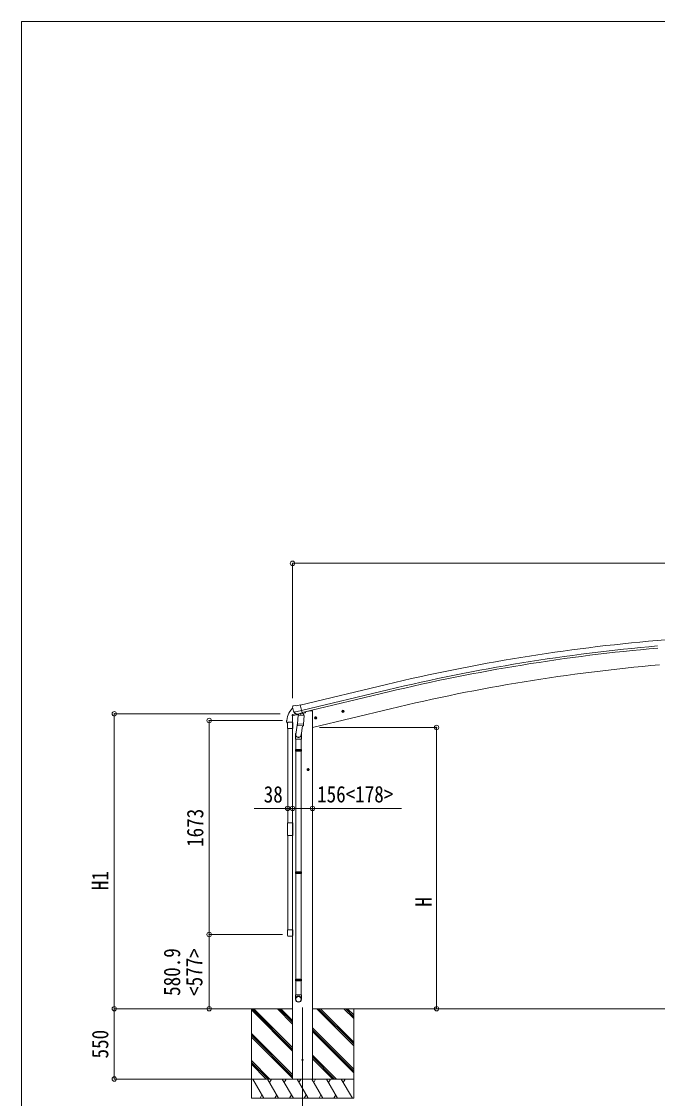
# Model space of a CAD drawing. Units: millimetres at full size. Extents: x -9783 to 9892, y -6828 to 6752.
# Drawn here: x -9783 to -4805, y -1671 to 6752 of the extents above; entities that cross this region are included whole.
import ezdxf
from ezdxf.enums import TextEntityAlignment as Align

# ---------------------------------------------------------------- set-up
doc = ezdxf.new("R2010")
doc.units = ezdxf.units.MM
doc.header["$LTSCALE"] = 35
doc.header["$PDMODE"] = 32
doc.header["$PDSIZE"] = 35
for name, color, linetype, lineweight in [('0-0_0', 7, 'Continuous', 9), ('0-1_本体', 4, 'Continuous', 9), ('0-2_部品', 7, 'Continuous', 9), ('0-8_PARTS2', 2, 'Continuous', 9), ('0-A_寸法', 6, 'Continuous', 9), ('1-0_FRAME', 6, 'Continuous', 9), ('1-1_GLASS', 4, 'Continuous', 9), ('1-2_GLASS_SEAL', 7, 'Continuous', 9), ('1-A', 6, 'Continuous', 9), ('F-0_240', 7, 'Continuous', 9)]:
    doc.layers.add(name, color=color, linetype=linetype, lineweight=lineweight)
doc.styles.add('ＭＳ ゴシック', font='')
doc.styles.get('ＭＳ ゴシック').set_extended_font_data('MS Gothic')

msp = doc.modelspace()

# ---------------------------------------------------------------- linework, layer by layer
at = {"layer": '0-0_0'}
for p, q in [((-7661.12, -968.88), (-8059.79, -968.88)), ((-7982.87, -968.88), (-7982.87, -1668.88)), ((-7660.62, -1300.64), (-7982.87, -978.39)), ((-7660.62, -1286.5), (-7978.24, -968.89)), ((-7660.62, -1272.36), (-7964.09, -968.89)), ((-7660.62, -1088.51), (-7780.26, -968.88)), ((-7660.62, -1074.37), (-7766.11, -968.88)), ((-7660.62, -1060.23), (-7751.97, -968.88)), ((-7505.12, -968.88), (-636.16, -968.88)), ((-7182.87, -1257.89), (-7471.89, -968.88)), ((-7182.87, -1243.75), (-7457.75, -968.88)), ((-7182.87, -1229.61), (-7443.6, -968.88)), ((-7182.87, -1045.76), (-7259.76, -968.88)), ((-7182.87, -1031.62), (-7245.61, -968.88)), ((-7231.46, -968.89), (-7231.47, -968.88)), ((-7182.87, -1017.47), (-7231.45, -968.89)), ((-7182.87, -968.88), (-7182.87, -1668.88)), ((-7660.62, -1484.49), (-7982.87, -1162.24)), ((-7660.62, -1498.63), (-7982.87, -1176.38)), ((-7182.87, -1441.74), (-7505.12, -1119.49)), ((-7182.87, -1455.88), (-7505.12, -1133.63)), ((-7182.87, -1470.02), (-7505.12, -1147.77)), ((-7660.62, -1512.77), (-7982.87, -1190.52)), ((-7317.86, -1518.88), (-7505.12, -1331.62)), ((-7332.01, -1518.88), (-7505.12, -1345.76)), ((-7838.36, -1518.88), (-7982.87, -1374.37)), ((-7852.51, -1518.88), (-7982.87, -1388.51)), ((-7866.65, -1518.88), (-7982.87, -1402.65)), ((-7346.15, -1518.88), (-7505.12, -1359.9)), ((-7982.87, -1518.88), (-7182.87, -1518.88)), ((-7885.98, -1668.88), (-7972.59, -1518.88)), ((-7770.51, -1668.88), (-7857.12, -1518.88)), ((-7827.11, -1518.88), (-7842.11, -1544.86)), ((-7655.04, -1668.88), (-7741.64, -1518.88)), ((-7726.64, -1544.86), (-7711.64, -1518.88)), ((-7539.57, -1668.88), (-7626.17, -1518.88)), ((-7611.17, -1544.86), (-7596.17, -1518.88)), ((-7424.1, -1668.88), (-7510.7, -1518.88)), ((-7495.7, -1544.86), (-7480.7, -1518.88)), ((-7308.63, -1668.88), (-7395.23, -1518.88)), ((-7380.23, -1544.86), (-7365.23, -1518.88)), ((-7193.16, -1668.88), (-7279.76, -1518.88)), ((-7264.76, -1544.86), (-7249.76, -1518.88)), ((-7182.87, -1668.88), (-7982.87, -1668.88)), ((-7900.98, -1642.9), (-7915.98, -1668.88)), ((-7785.51, -1642.9), (-7800.51, -1668.88)), ((-7670.04, -1642.9), (-7685.04, -1668.88)), ((-7554.57, -1642.9), (-7569.57, -1668.88)), ((-7439.1, -1642.9), (-7454.1, -1668.88)), ((-7323.63, -1642.9), (-7338.63, -1668.88))]:
    msp.add_line(p, q, dxfattribs=at)
at = {"layer": '0-1_本体'}
for p, q in [((-4117.09, 1971.5), (-4808.51, 1911.27)), ((-7601.1, 1405.35), (-6925.42, 1567.3)), ((-7591.02, 1363.37), (-6915.36, 1525.32)), ((-7587.1, 1347.01), (-6911.43, 1508.96)), ((-7505.62, 1231.12), (-6894.81, 1377.76)), ((-7505.29, 1361.12), (-7505.29, -1518.88)), ((-7661.29, 1322.15), (-7661.29, -1518.88))]:
    msp.add_line(p, q, dxfattribs=at)
msp.add_lwpolyline([(-7505.29, 1361.12), (-7525.29, 1361.12), (-7559.13, 1353)], dxfattribs=at)
for centre, radius, start, end in [((-3552.66, -12503.95), 14469.82, 94.97901, 103.47901), ((-3552.66, -12503.95), 14426.65, 94.97901, 103.47901), ((-3552.66, -12503.95), 14409.82, 94.97901, 103.47901), ((-3535.24, -12617.05), 14392.42, 95.00113, 103.49889)]:
    msp.add_arc(centre, radius, start, end, dxfattribs=at)
at = {"layer": '0-2_部品'}
for p, q in [((-7662.56, 1389.75), (-7662.28, 1388.6)), ((-7662.56, 1389.75), (-7662.28, 1388.6)), ((-7658.34, 1398.33), (-7662.2, 1392.03)), ((-7658.34, 1398.33), (-7662.2, 1392.03)), ((-7655.24, 1400.58), (-7642.06, 1403.74)), ((-7655.24, 1400.58), (-7642.06, 1403.74)), ((-7648.5, 1349.44), (-7591, 1363.25)), ((-7648.5, 1349.44), (-7591, 1363.25)), ((-7631.65, 1334.53), (-7648.03, 1349.03)), ((-7631.65, 1334.53), (-7648.03, 1349.03)), ((-7627.5, 1401.06), (-7640.76, 1403.76)), ((-7627.5, 1401.06), (-7640.76, 1403.76)), ((-7627.5, 1401.06), (-7601.57, 1407.29)), ((-7627.5, 1401.06), (-7601.57, 1407.29)), ((-7559.13, 1353.78), (-7559.13, 1350.46)), ((-7559.13, 1353.78), (-7559.13, 1350.46)), ((-7276.82, 1355.06), (-7257.37, 1359.73)), ((-7276.82, 1355.06), (-7257.37, 1359.73)), ((-7272.26, 1362.84), (-7274.4, 1355.64)), ((-7272.26, 1362.84), (-7274.4, 1355.64)), ((-7264.97, 1364.59), (-7272.26, 1362.84)), ((-7264.97, 1364.59), (-7272.26, 1362.84)), ((-7264.76, 1347.67), (-7269.43, 1367.12)), ((-7264.76, 1347.67), (-7269.43, 1367.12)), ((-7259.8, 1359.15), (-7264.97, 1364.59)), ((-7259.8, 1359.15), (-7264.97, 1364.59)), ((-7261.93, 1351.95), (-7259.8, 1359.15)), ((-7261.93, 1351.95), (-7259.8, 1359.15)), ((-7663.69, 1321.42), (-7620.98, 1331.67)), ((-7663.69, 1321.42), (-7620.98, 1331.67)), ((-7663.69, 1328.31), (-7663.69, 1321.42)), ((-7663.69, 1328.31), (-7663.69, 1321.42)), ((-7635.18, 1337.52), (-7661.39, 1331.23)), ((-7635.18, 1337.52), (-7661.39, 1331.23)), ((-7621.45, 1265.13), (-7635.97, 1177.36)), ((-7621.45, 1265.13), (-7635.97, 1177.36)), ((-7628.94, 1333.97), (-7621.42, 1335.77)), ((-7628.94, 1333.97), (-7621.42, 1335.77)), ((-7628.11, 1334.07), (-7626.58, 1334.44)), ((-7628.11, 1334.07), (-7626.58, 1334.44)), ((-7626.58, 1334.44), (-7589.87, 1343.25)), ((-7626.58, 1334.44), (-7589.87, 1343.25)), ((-7624.74, 1334.21), (-7624.79, 1333.47)), ((-7624.74, 1334.21), (-7624.79, 1333.47)), ((-7624.04, 1332.43), (-7598.22, 1325.99)), ((-7624.04, 1332.43), (-7598.22, 1325.99)), ((-7617.12, 1327.08), (-7621.79, 1260.25)), ((-7617.12, 1327.08), (-7621.79, 1260.25)), ((-7571.43, 1323.89), (-7617.12, 1327.08)), ((-7571.43, 1323.89), (-7617.12, 1327.08)), ((-7615.34, 1330.26), (-7615.57, 1326.98)), ((-7615.34, 1330.26), (-7615.57, 1326.98)), ((-7595.82, 1341.43), (-7596.85, 1326.82)), ((-7595.82, 1341.43), (-7596.85, 1326.82)), ((-7589.87, 1343.25), (-7588.34, 1343.62)), ((-7589.87, 1343.25), (-7588.34, 1343.62)), ((-7586.79, 1345.72), (-7585.85, 1345.66)), ((-7586.79, 1345.72), (-7585.85, 1345.66)), ((-7585.85, 1345.66), (-7572.53, 1330.34)), ((-7585.85, 1345.66), (-7572.53, 1330.34)), ((-7581.85, 1341.06), (-7562.96, 1345.6)), ((-7581.85, 1341.06), (-7562.96, 1345.6)), ((-7576.1, 1257.05), (-7571.43, 1323.89)), ((-7576.1, 1257.05), (-7571.43, 1323.89)), ((-7572.53, 1330.34), (-7572.98, 1324)), ((-7572.53, 1330.34), (-7572.98, 1324)), ((-7490.65, 1303.31), (-7471.2, 1307.98)), ((-7490.65, 1303.31), (-7471.2, 1307.98)), ((-7486.09, 1311.09), (-7488.22, 1303.89)), ((-7486.09, 1311.09), (-7488.22, 1303.89)), ((-7478.79, 1312.84), (-7486.09, 1311.09)), ((-7478.79, 1312.84), (-7486.09, 1311.09)), ((-7478.59, 1295.92), (-7483.26, 1315.37)), ((-7478.59, 1295.92), (-7483.26, 1315.37)), ((-7473.63, 1307.4), (-7478.79, 1312.84)), ((-7473.63, 1307.4), (-7478.79, 1312.84)), ((-7475.76, 1300.2), (-7473.63, 1307.4)), ((-7475.76, 1300.2), (-7473.63, 1307.4)), ((-7622.65, 1247.78), (-7621.78, 1260.25)), ((-7622.65, 1247.78), (-7621.78, 1260.25)), ((-7622.26, 1246.42), (-7622.26, 1246.42)), ((-7622.26, 1246.42), (-7622.26, 1246.42)), ((-7576.1, 1257.05), (-7621.79, 1260.25)), ((-7576.1, 1257.05), (-7621.79, 1260.25)), ((-7620.81, 1245.64), (-7579.11, 1242.73)), ((-7620.81, 1245.64), (-7579.11, 1242.73)), ((-7582.62, 1242.97), (-7595.27, 1168.04)), ((-7582.62, 1242.97), (-7595.27, 1168.04)), ((-7576.12, 1257.05), (-7577, 1244.36)), ((-7576.12, 1257.05), (-7577, 1244.36)), ((-7638.12, 1140.2), (-7638.12, 1174.55)), ((-7638.12, 1140.2), (-7638.12, 1174.55)), ((-7592.12, 1140.2), (-7638.12, 1140.2)), ((-7592.12, 1140.2), (-7638.12, 1140.2)), ((-7636.12, 1140.2), (-7636.12, 1057.68)), ((-7636.12, 1140.2), (-7636.12, 1057.68)), ((-7594.12, 1140.2), (-7594.12, 1057.68)), ((-7594.12, 1140.2), (-7594.12, 1057.68)), ((-7592.12, 1174.86), (-7592.12, 1140.2)), ((-7592.12, 1174.86), (-7592.12, 1140.2)), ((-7638.12, 1055.68), (-7637.12, 1057.68)), ((-7638.12, 1055.68), (-7637.12, 1057.68)), ((-7592.12, 1055.68), (-7638.12, 1055.68)), ((-7592.12, 1055.68), (-7638.12, 1055.68)), ((-7592.12, 1047.68), (-7638.12, 1047.68)), ((-7592.12, 1047.68), (-7638.12, 1047.68)), ((-7593.12, 1057.68), (-7637.12, 1057.68)), ((-7593.12, 1057.68), (-7637.12, 1057.68)), ((-7593.12, 1045.68), (-7637.12, 1045.68)), ((-7593.12, 1045.68), (-7637.12, 1045.68)), ((-7636.12, 1045.68), (-7636.12, 101.49)), ((-7636.12, 1045.68), (-7636.12, 101.49)), ((-7594.12, 1045.68), (-7594.12, 101.49)), ((-7594.12, 1045.68), (-7594.12, 101.49)), ((-7592.12, 1055.68), (-7593.12, 1057.68)), ((-7592.12, 1055.68), (-7593.12, 1057.68)), ((-7592.12, 1047.68), (-7593.12, 1045.68)), ((-7592.12, 1047.68), (-7593.12, 1045.68)), ((-7592.12, 1055.68), (-7592.12, 1047.68)), ((-7592.12, 1055.68), (-7592.12, 1047.68)), ((-7529.62, 901.62), (-7549.62, 901.62)), ((-7529.62, 901.62), (-7549.62, 901.62)), ((-7539.62, 909.13), (-7546.12, 905.37)), ((-7539.62, 909.13), (-7546.12, 905.37)), ((-7546.12, 905.37), (-7546.12, 897.87)), ((-7546.12, 905.37), (-7546.12, 897.87)), ((-7546.12, 897.87), (-7539.62, 894.11)), ((-7546.12, 897.87), (-7539.62, 894.11)), ((-7539.62, 891.62), (-7539.62, 911.62)), ((-7539.62, 891.62), (-7539.62, 911.62)), ((-7533.12, 905.37), (-7539.62, 909.13)), ((-7533.12, 905.37), (-7539.62, 909.13)), ((-7638.12, 99.49), (-7637.12, 101.49)), ((-7638.12, 99.49), (-7637.12, 101.49)), ((-7592.12, 99.49), (-7638.12, 99.49)), ((-7592.12, 99.49), (-7638.12, 99.49)), ((-7592.12, 91.49), (-7638.12, 91.49)), ((-7592.12, 91.49), (-7638.12, 91.49)), ((-7593.12, 101.49), (-7637.12, 101.49)), ((-7593.12, 101.49), (-7637.12, 101.49)), ((-7593.12, 89.49), (-7637.12, 89.49)), ((-7593.12, 89.49), (-7637.12, 89.49)), ((-7636.12, 89.49), (-7636.12, -738.43)), ((-7636.12, 89.49), (-7636.12, -738.43)), ((-7594.12, 89.49), (-7594.12, -738.43)), ((-7594.12, 89.49), (-7594.12, -738.43)), ((-7592.12, 99.49), (-7593.12, 101.49)), ((-7592.12, 99.49), (-7593.12, 101.49)), ((-7592.12, 91.49), (-7593.12, 89.49)), ((-7592.12, 91.49), (-7593.12, 89.49)), ((-7592.12, 99.49), (-7592.12, 91.49)), ((-7592.12, 99.49), (-7592.12, 91.49)), ((-7638.12, -740.43), (-7637.12, -738.43)), ((-7638.12, -740.43), (-7637.12, -738.43)), ((-7592.12, -740.43), (-7638.12, -740.43)), ((-7592.12, -740.43), (-7638.12, -740.43)), ((-7592.12, -748.43), (-7638.12, -748.43)), ((-7592.12, -748.43), (-7638.12, -748.43)), ((-7593.12, -738.43), (-7637.12, -738.43)), ((-7593.12, -738.43), (-7637.12, -738.43)), ((-7593.12, -750.43), (-7637.12, -750.43)), ((-7593.12, -750.43), (-7637.12, -750.43)), ((-7636.12, -750.43), (-7636.12, -860.43)), ((-7636.12, -750.43), (-7636.12, -860.43)), ((-7594.12, -750.43), (-7594.12, -860.43)), ((-7594.12, -750.43), (-7594.12, -860.43)), ((-7592.12, -740.43), (-7593.12, -738.43)), ((-7592.12, -740.43), (-7593.12, -738.43)), ((-7592.12, -748.43), (-7593.12, -750.43)), ((-7592.12, -748.43), (-7593.12, -750.43)), ((-7592.12, -740.43), (-7592.12, -748.43)), ((-7592.12, -740.43), (-7592.12, -748.43)), ((-7638.12, -894.58), (-7638.12, -860.43)), ((-7592.12, -860.43), (-7638.12, -860.43)), ((-7638.12, -894.58), (-7638.12, -860.43)), ((-7592.12, -860.43), (-7638.12, -860.43)), ((-7592.12, -894.58), (-7592.12, -860.43)), ((-7592.12, -894.58), (-7592.12, -860.43))]:
    msp.add_line(p, q, dxfattribs=at)
for points in [[(-7648.78, 1350.02), (-7648.19, 1349.18), (-7648.03, 1349.03)], [(-7648.78, 1350.02), (-7648.19, 1349.18), (-7648.03, 1349.03)], [(-7596.14, 1341.84), (-7586.42, 1344.18), (-7601.57, 1407.29)], [(-7596.14, 1341.84), (-7586.42, 1344.18), (-7601.57, 1407.29)], [(-7274.4, 1355.64), (-7269.23, 1350.2), (-7261.93, 1351.95)], [(-7274.4, 1355.64), (-7269.23, 1350.2), (-7261.93, 1351.95)], [(-7596.14, 1341.84), (-7596.38, 1341.69), (-7621.15, 1335.74), (-7621.42, 1335.77)], [(-7596.14, 1341.84), (-7596.38, 1341.69), (-7621.15, 1335.74), (-7621.42, 1335.77)], [(-7488.22, 1303.89), (-7483.06, 1298.45), (-7475.76, 1300.2)], [(-7488.22, 1303.89), (-7483.06, 1298.45), (-7475.76, 1300.2)], [(-7638.12, 1055.68), (-7638.12, 1047.68), (-7637.12, 1045.68)], [(-7638.12, 1055.68), (-7638.12, 1047.68), (-7637.12, 1045.68)], [(-7539.62, 894.11), (-7533.12, 897.87), (-7533.12, 905.37)], [(-7539.62, 894.11), (-7533.12, 897.87), (-7533.12, 905.37)], [(-7638.12, 99.49), (-7638.12, 91.49), (-7637.12, 89.49)], [(-7638.12, 99.49), (-7638.12, 91.49), (-7637.12, 89.49)], [(-7638.12, -740.43), (-7638.12, -748.43), (-7637.12, -750.43)], [(-7638.12, -740.43), (-7638.12, -748.43), (-7637.12, -750.43)]]:
    msp.add_lwpolyline(points, dxfattribs=at)
for centre, radius in [((-7267.1, 1357.39), 8.5), ((-7267.1, 1357.39), 8.5), ((-7267.1, 1357.39), 7.7), ((-7267.1, 1357.39), 7.7), ((-7267.1, 1357.39), 6.5), ((-7267.1, 1357.39), 6.5), ((-7480.92, 1305.64), 8.5), ((-7480.92, 1305.64), 8.5), ((-7480.92, 1305.64), 7.7), ((-7480.92, 1305.64), 7.7), ((-7480.92, 1305.64), 6.5), ((-7480.92, 1305.64), 6.5), ((-7539.62, 901.62), 8.5), ((-7539.62, 901.62), 8.5), ((-7539.62, 901.62), 7.7), ((-7539.62, 901.62), 7.7), ((-7539.62, 901.62), 6.5), ((-7539.62, 901.62), 6.5)]:
    msp.add_circle(centre, radius, dxfattribs=at)
at = {"layer": '0-2_部品', "color": 4}
msp.add_circle((-7583.37, -1368.88), 4.5, dxfattribs=at)
msp.add_circle((-7583.37, -1368.88), 4.5, dxfattribs=at)
at = {"layer": '0-2_部品'}
for centre, radius, start, end in [((-7465.48, 1435.85), 202.4, 193.5, 205.09125), ((-7465.48, 1435.85), 202.4, 193.5, 205.09125), ((-7654.08, 1395.71), 5, 103.5, 148.5), ((-7654.08, 1395.71), 5, 103.5, 148.5), ((-7641.36, 1400.82), 3, 78.5, 103.5), ((-7641.36, 1400.82), 3, 78.5, 103.5), ((-7564.13, 1350.46), 5, 283.5, 0), ((-7564.13, 1350.46), 5, 283.5, 0), ((-7660.69, 1328.31), 3, 103.5, 180), ((-7660.69, 1328.31), 3, 103.5, 180), ((-7628.22, 1334.56), 0.5, 248.23754, 283.5), ((-7628.22, 1334.56), 0.5, 248.23754, 283.5), ((-7625.24, 1334.25), 0.5, 356, 103.5), ((-7625.24, 1334.25), 0.5, 356, 103.5), ((-7623.79, 1333.4), 1, 176, 256), ((-7623.79, 1333.4), 1, 176, 256), ((-7597.87, 1326.97), 1.03, 250.03897, 351.96569), ((-7597.87, 1326.97), 1.03, 250.03897, 351.96569), ((-7595.23, 1341.35), 0.604, 100.59842, 172.20595), ((-7595.23, 1341.35), 0.604, 100.59842, 172.20595), ((-7588.46, 1344.11), 0.5, 283.5, 318.76246), ((-7588.46, 1344.11), 0.5, 283.5, 318.76246), ((-7620.71, 1247.61), 1.95, 175.04017, 217.47766), ((-7620.71, 1247.61), 1.95, 175.04017, 217.47766), ((-7620.67, 1247.64), 2, 217.40962, 266), ((-7620.67, 1247.64), 2, 217.40962, 266), ((-7578.97, 1244.72), 2, 266, 349.46843), ((-7578.97, 1244.72), 2, 266, 349.46843)]:
    msp.add_arc(centre, radius, start, end, dxfattribs=at)
for centre, major_axis, ratio, start_param, end_param in [((-7659.64, 1390.46), (-1.57, -2.57), 0.99628, 4.712389, 5.4996506), ((-7659.64, 1390.46), (-1.57, -2.57), 0.99628, 4.712389, 5.4996506), ((-7629.67, 1336.79), (-0.73, -2.92), 0.997631, 5.8041905, 6.6006116), ((-7629.67, 1336.79), (-0.73, -2.92), 0.997631, 5.8041905, 6.6006116), ((-7629.61, 1337.02), (2.63, 3.16), 0.650902, 4.0958226, 4.1686332), ((-7629.61, 1337.02), (2.63, 3.16), 0.650902, 4.0958226, 4.1686332), ((-7629.64, 1336.89), (-0.73, -2.92), 0.997631, 0.3902369, 0.4789948), ((-7629.64, 1336.89), (-0.73, -2.92), 0.997631, 0.3902369, 0.4789948), ((-7615.12, 1174.86), (23, 0), 0.996195, 2.5560258, 6.5663028), ((-7615.12, 1174.86), (23, 0), 0.996195, 2.5560258, 6.5663028), ((-7615.12, 1174.86), (21, 0), 0.996195, 2.9349147, 5.9512394), ((-7615.12, 1174.86), (21, 0), 0.996195, 2.9349147, 5.9512394), ((-7615.12, -892.83), (-23, 0), 0.996195, 3.1415927, 6.2831853), ((-7615.12, -892.83), (-23, 0), 0.996195, 3.1415927, 6.2831853), ((-7615.12, -894.58), (-23, 0), 0.996195, 3.1415927, 6.2831853), ((-7615.12, -894.58), (-23, 0), 0.996195, 3.1415927, 6.2831853), ((-7615.12, -894.58), (0, -23.43), 0.981806, 4.712389, 7.8539816), ((-7615.12, -894.58), (0, -23.43), 0.981806, 4.712389, 7.8539816)]:
    msp.add_ellipse(centre, major_axis=major_axis, ratio=ratio, start_param=start_param, end_param=end_param, dxfattribs=at)
msp.add_ellipse((-7615.12, -894.58), major_axis=(21, 0), ratio=0.996195, dxfattribs=at)
msp.add_ellipse((-7615.12, -894.58), major_axis=(21, 0), ratio=0.996195, dxfattribs=at)
at = {"layer": '0-8_PARTS2'}
msp.add_line((-7583.37, -959.67), (-7583.37, -1809.91), dxfattribs=at)
at = {"layer": '0-A_寸法'}
for p, q in [((-7661.29, 2515.02), (-7661.29, 1460.2)), ((-479.29, 2515.02), (-7661.29, 2515.02)), ((-9056.96, 1337.87), (-7758.7, 1337.87)), ((-9056.96, -968.88), (-9056.96, 1337.87)), ((-8314.15, 1284.98), (-8314.15, -388.02)), ((-6533.81, 1231.12), (-7450.64, 1231.12)), ((-6533.81, -968.88), (-6533.81, 1231.12)), ((-7661.29, 597.89), (-7505.29, 597.89)), ((-7505.29, 597.89), (-6809.13, 597.89)), ((-9056.96, -968.88), (-8201.56, -968.88)), ((-9056.96, -1518.88), (-9056.96, -968.88)), ((-6533.81, -968.88), (-6976.67, -968.88)), ((-9056.96, -1518.88), (-7982.87, -1518.88))]:
    msp.add_line(p, q, dxfattribs=at)
for p in [(-7661.29, 2515.02), (-9056.96, 1337.87), (-6533.81, 1231.12), (-7661.29, 597.89), (-7505.29, 597.89), (-9056.96, -968.88), (-6533.81, -968.88), (-9056.96, -1518.88)]:
    msp.add_point(p, dxfattribs=at)
at = {"layer": '1-0_FRAME'}
for p, q in [((-8314.15, 1284.98), (-7740.62, 1284.98)), ((-7661.29, 597.89), (-7961.29, 597.89)), ((-8314.15, -388.02), (-7740.62, -388.02)), ((-8314.15, -968.88), (-7740.62, -968.88))]:
    msp.add_line(p, q, dxfattribs=at)
for p in [(-8314.15, 1284.98), (-7699.32, 597.89), (-7661.29, 597.89), (-8314.15, -388.02), (-8314.15, -968.88)]:
    msp.add_point(p, dxfattribs=at)
at = {"layer": '1-1_GLASS'}
for p, q in [((-7699.29, 1223.08), (-7699.29, 484.08)), ((-7661.29, 1223.08), (-7661.29, 484.08)), ((-7699.29, 386.08), (-7699.29, -352.92)), ((-7661.29, -352.92), (-7661.29, 386.08))]:
    msp.add_line(p, q, dxfattribs=at)
at = {"layer": '1-2_GLASS_SEAL'}
for p, q in [((-7707.79, 1285.07), (-7707.79, 1273.32)), ((-7707.29, 1272.82), (-7701.03, 1259.32)), ((-7700.53, 1266.58), (-7700.53, 1259.82)), ((-7700.29, 1223.08), (-7700.29, 1266.78)), ((-7694.79, 1272.28), (-7665.79, 1272.28)), ((-7694.53, 1272.58), (-7661.29, 1272.58)), ((-7660.29, 1266.78), (-7660.29, 1223.08)), ((-7660.29, 1223.08), (-7700.29, 1223.08)), ((-7700.29, -352.92), (-7700.29, -396.62)), ((-7660.29, -352.92), (-7700.29, -352.92)), ((-7694.79, -402.12), (-7665.79, -402.12)), ((-7660.29, -396.62), (-7660.29, -352.92))]:
    msp.add_line(p, q, dxfattribs=at)
msp.add_lwpolyline([(-7700.29, 484.08), (-7660.29, 484.08), (-7660.29, 386.08), (-7700.29, 386.08)], close=True, dxfattribs=at)
for centre, radius, start, end in [((-7555.53, 1271.57), 152.26, 135.14293, 180), ((-7659.05, 1373.6), 6.95, 95.39711, 129.45641), ((-7707.29, 1273.32), 0.5, 180, 270), ((-7694.53, 1266.58), 6, 90, 180), ((-7694.79, 1266.78), 5.5, 90, 180), ((-7665.79, 1266.78), 5.5, 0, 90), ((-7701.03, 1259.82), 0.5, 270, 0), ((-7694.79, -396.62), 5.5, 180, 270), ((-7665.79, -396.62), 5.5, 270, 0)]:
    msp.add_arc(centre, radius, start, end, dxfattribs=at)
at = {"layer": '1-A'}
for p, q in [((-7661.29, 597.89), (-7699.32, 597.89)), ((-8314.15, -968.88), (-8314.15, -388.02))]:
    msp.add_line(p, q, dxfattribs=at)
at = {"layer": 'F-0_240', "color": 5}
for q in [(-9783.03, -6828.1), (9396.97, 6751.9)]:
    msp.add_line((-9783.03, 6751.9), q, dxfattribs=at)

# ---------------------------------------------------------------- texts
at = {"layer": '0-A_寸法', "color": 7, "style": 'ＭＳ ゴシック', "width": 0.85}
msp.add_text('156<178>', height=129, dxfattribs=at).set_placement((-7469.29, 605.89), align=Align.BOTTOM_LEFT)
for s, p in [('H1', (-9064.96, -41.5)), ('H', (-6533.81, -170.88)), ('550', (-9064.96, -1357.88))]:
    msp.add_text(s, height=129, rotation=90, dxfattribs=at).set_placement(p, align=Align.BOTTOM_LEFT)
at = {"layer": '1-0_FRAME', "color": 7, "style": 'ＭＳ ゴシック', "width": 0.85}
msp.add_text('38', height=129, dxfattribs=at).set_placement((-7887.29, 604.89), align=Align.BOTTOM_LEFT)
for s, p in [('1673', (-8321.15, 296.48)), ('580.9', (-8502.51, -868.45)), ('<577>', (-8328.03, -868.45))]:
    msp.add_text(s, height=129, rotation=90, dxfattribs=at).set_placement(p, align=Align.BOTTOM_LEFT)

doc.saveas('drawing.dxf')
